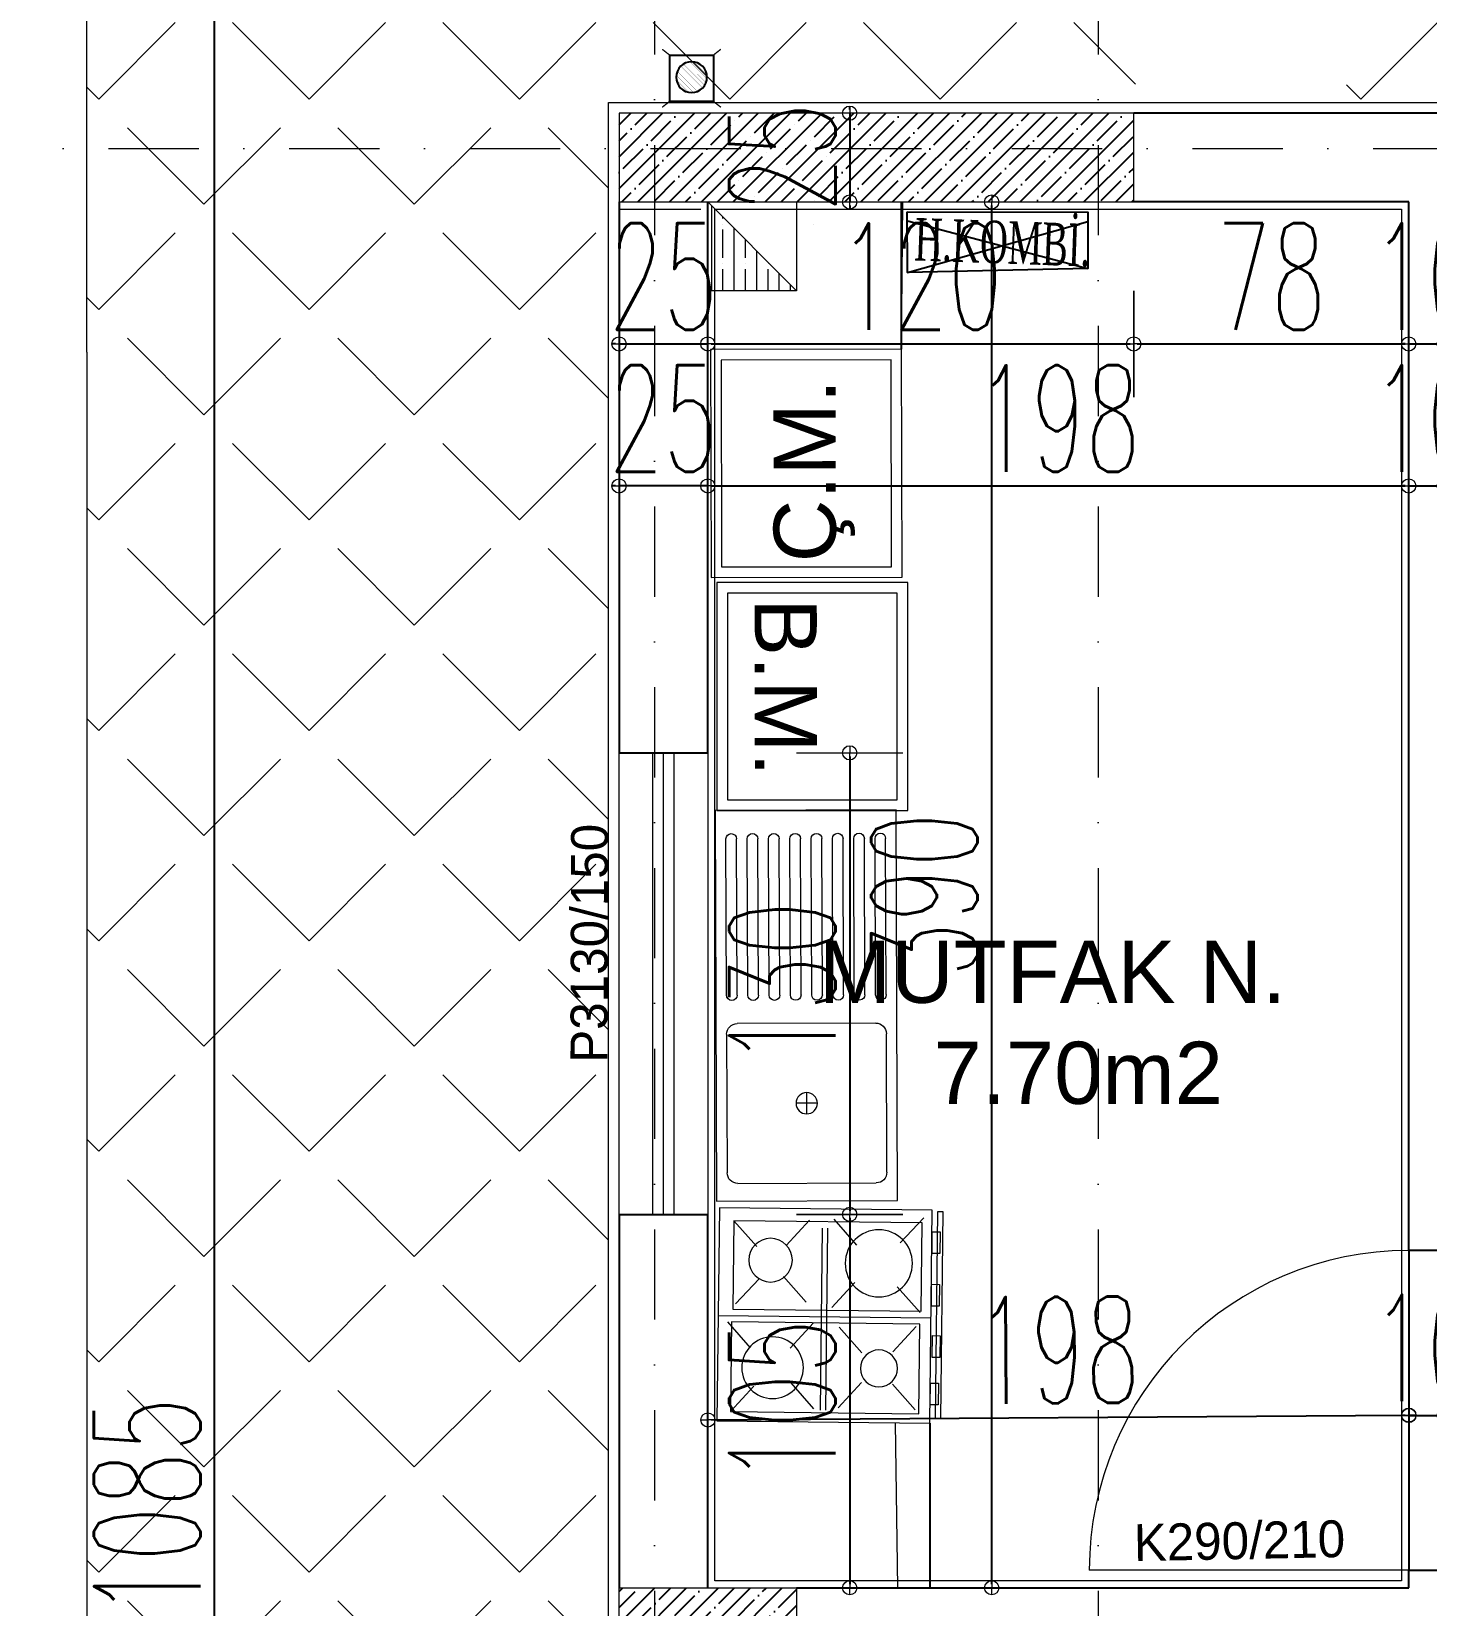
# Model space of a CAD drawing. Header units: millimetres. Extents: x -16104 to 67872, y -88009 to 12107.
# Drawn here: x 7224 to 7617.1, y 11004.7 to 11448 of the extents above; entities that cross this region are included whole.
import ezdxf

# ---------------------------------------------------------------- set-up
doc = ezdxf.new("R2010")
doc.units = ezdxf.units.MM
doc.linetypes.add('DASHDOTX2', pattern=[50.8, 25.4, -12.7, 0, -12.7])
doc.layers.get('0').update_dxf_attribs({"color": 241})
for name, color, linetype, lineweight in [('akslar', 144, 'Continuous', 20), ('baca', 46, 'Continuous', 5), ('balkon', 6, 'Continuous', 5), ('duvar', 123, 'Continuous', 25), ('emsal&kolon', 1, 'Continuous', 5), ('kapı', 3, 'Continuous', 5), ('OLCU', 54, 'Continuous', 13), ('PASEMCON', 2, 'Continuous', 9), ('pencere', 5, 'Continuous', 5), ('POZ', 36, 'Continuous', 18), ('SıVA', 40, 'Continuous', 9), ('tefriş', 30, 'Continuous', 5), ('ÖLÇÜ', 252, 'Continuous', 20)]:
    doc.layers.add(name, color=color, linetype=linetype, lineweight=lineweight)
doc.styles.add('DIM', font='Txttw.shx', dxfattribs={"width": 0.6})
doc.styles.add('DIN', font='times.ttf', dxfattribs={"width": 0.6})
doc.styles.add('M2', font='stylu.ttf', dxfattribs={"height": 10})
doc.dimstyles.new('50', dxfattribs={"dimscale": 0, "dimtxt": 30, "dimasz": 1, "dimexe": 0, "dimexo": 2, "dimgap": 4, "dimtad": 1, "dimdec": 0, "dimzin": 0, "dimdsep": 46, "dimtxsty": 'DIM', "dimblk1": 'DOT', "dimblk2": 'DOT', "dimsah": 1, "dimcen": 1.5, "dimdle": 3, "dimse1": 1, "dimse2": 1, "dimclrd": 256, "dimclre": 9, "dimclrt": 256, "dimadec": 0, "dimazin": 0, "dimtfac": 0.24, "dimtdec": 0, "dimtix": 1, "dimtmove": 2, "dimatfit": 3, "dimldrblk": 'DOT', "dimfxl": 0, "dimtolj": 1, "dimtzin": 15, "dimarcsym": 0})
pattern_1 = [(45, (-4e-12, 0), (-4.490128, 4.490128), []), (45, (4.49, 0), (-4.490128, 4.490128), [7.9375, -1.5875, 0, -1.5875])]

# ---------------------------------------------------------------- blocks, each defined once
blk = doc.blocks.new('ocak')
at = {"layer": 'tefriş', "linetype": 'Continuous'}
for p, q in [((16296.72, -4660.22), (16356.72, -4660.22)), ((16296.72, -4720.22), (16296.72, -4660.22)), ((16327.06, -4660.22), (16327.06, -4720.22)), ((16336.03, -4669.44), (16328.83, -4662.97)), ((16356.72, -4660.22), (16356.72, -4720.22)), ((16300.32, -4664.37), (16325.23, -4664.37)), ((16300.32, -4717.41), (16300.32, -4664.37)), ((16307.53, -4670.9), (16300.32, -4664.37)), ((16316.56, -4671.64), (16323.76, -4665.1)), ((16325.23, -4664.37), (16325.23, -4717.41)), ((16328.83, -4664.01), (16354.1, -4664.01)), ((16328.83, -4717.05), (16328.83, -4664.01)), ((16346.89, -4670.54), (16354.1, -4664.01)), ((16354.1, -4664.01), (16354.1, -4717.05)), ((16299.96, -4685.67), (16307.16, -4679.2)), ((16323.03, -4685), (16315.83, -4678.47)), ((16328.83, -4687.14), (16336.03, -4680.61)), ((16353, -4687.5), (16345.8, -4680.97)), ((16302.09, -4689.27), (16353.36, -4689.27)), ((16306.79, -4699.04), (16299.59, -4692.57)), ((16302.09, -4690.74), (16353.36, -4690.74)), ((16317.29, -4698.67), (16324.49, -4692.2)), ((16337.13, -4700.87), (16329.93, -4694.34)), ((16345.43, -4700.87), (16352.69, -4694.34)), ((16298.86, -4717.84), (16306.06, -4711.31)), ((16325.59, -4717.11), (16318.39, -4710.58)), ((16329.56, -4716.01), (16336.76, -4709.54)), ((16353, -4716.01), (16345.8, -4709.54)), ((16356.72, -4720.22), (16296.72, -4720.22)), ((16325.23, -4717.41), (16300.32, -4717.41)), ((16308.93, -4720.28), (16302.83, -4720.28)), ((16302.83, -4720.28), (16302.83, -4722.48)), ((16308.93, -4722.48), (16308.93, -4720.28)), ((16317.6, -4720.28), (16317.6, -4722.48)), ((16323.76, -4720.28), (16317.6, -4720.28)), ((16323.76, -4722.48), (16323.76, -4720.28)), ((16354.1, -4717.05), (16328.83, -4717.05)), ((16338.17, -4720.65), (16332.06, -4720.65)), ((16332.06, -4720.65), (16332.06, -4722.84)), ((16338.17, -4722.84), (16338.17, -4720.65)), ((16345.43, -4720.28), (16345.43, -4722.48)), ((16351.53, -4720.28), (16345.43, -4720.28)), ((16351.53, -4722.48), (16351.53, -4720.28)), ((16297.03, -4721.75), (16297.03, -4723.21)), ((16355.5, -4721.75), (16297.03, -4721.75)), ((16297.03, -4723.21), (16355.5, -4723.21)), ((16302.83, -4722.48), (16308.93, -4722.48)), ((16317.6, -4722.48), (16323.76, -4722.48)), ((16332.06, -4722.84), (16338.17, -4722.84)), ((16345.43, -4722.48), (16351.53, -4722.48)), ((16355.5, -4723.21), (16355.5, -4721.75))]:
    blk.add_line(p, q, dxfattribs=at).dxf.unprotected_set("ltscale", 0)
for centre, radius in [((16341.58, -4675.72), 8.68), ((16311.31, -4674.81), 6.15), ((16311.86, -4705.33), 9.47), ((16341.46, -4705.69), 5.22)]:
    blk.add_circle(centre, radius, dxfattribs=at).dxf.unprotected_set("ltscale", 0)
blk = doc.blocks.new('öu')
at = {"layer": 'tefriş'}
for points in [[(2090.97, -468.94), (2090.97, -404.72), (2037.16, -404.72), (2037.16, -468.94)], [(2087.97, -465.94), (2087.97, -407.72), (2040.16, -407.72), (2040.16, -465.94)]]:
    blk.add_lwpolyline(points, close=True, dxfattribs=at)
at = {"layer": 'tefriş', "insert": (2047.87, -459.36), "char_height": 17.5, "width": 1076.8413, "attachment_point": 9, "rotation": 270}
blk.add_mtext('{\\fArial|b0|i0|c162|p34;B.M.}', dxfattribs=at)
blk = doc.blocks.new('nb')
at = {"layer": 'tefriş'}
for points in [[(2093.6, -356.31), (2093.6, -292.09), (2039.78, -292.09), (2039.78, -356.31)], [(2090.6, -353.31), (2090.6, -295.09), (2042.78, -295.09), (2042.78, -353.31)]]:
    blk.add_lwpolyline(points, close=True, dxfattribs=at)
at = {"layer": 'tefriş', "insert": (2053.03, -347.96), "char_height": 17.5, "width": 1076.8413, "attachment_point": 9, "rotation": 270}
blk.add_mtext('{\\fArial|b0|i0|c162|p34;Ç.M.}', dxfattribs=at)
blk = doc.blocks.new('new block')
at = {"layer": 'tefriş'}
for p, q in [((1269.85, 5670.26), (1379.85, 5670.26)), ((1269.85, 5619.26), (1269.85, 5670.26)), ((1379.85, 5670.26), (1379.85, 5619.26)), ((1277.85, 5667.26), (1316.85, 5667.26)), ((1327.85, 5667.26), (1371.85, 5667.26)), ((1274.85, 5625.26), (1274.85, 5664.26)), ((1319.85, 5664.26), (1319.85, 5625.26)), ((1327.85, 5664.26), (1371.85, 5664.26)), ((1327.85, 5661.26), (1371.85, 5661.26)), ((1327.85, 5658.26), (1371.85, 5658.26)), ((1327.85, 5655.26), (1371.85, 5655.26)), ((1327.85, 5652.26), (1371.85, 5652.26)), ((1327.85, 5649.26), (1371.85, 5649.26)), ((1294.35, 5644.76), (1300.35, 5644.76)), ((1297.35, 5647.76), (1297.35, 5641.76)), ((1327.85, 5646.26), (1371.85, 5646.26)), ((1327.85, 5643.26), (1371.85, 5643.26)), ((1327.85, 5640.26), (1371.85, 5640.26)), ((1327.85, 5637.26), (1371.85, 5637.26)), ((1327.85, 5634.26), (1371.85, 5634.26)), ((1327.85, 5631.26), (1371.85, 5631.26)), ((1327.85, 5628.26), (1371.85, 5628.26)), ((1316.85, 5622.26), (1277.85, 5622.26)), ((1327.85, 5625.26), (1371.85, 5625.26)), ((1327.85, 5622.26), (1371.85, 5622.26)), ((1379.85, 5619.26), (1269.85, 5619.26))]:
    blk.add_line(p, q, dxfattribs=at)
blk.add_circle((1297.35, 5644.76), 3, dxfattribs=at)
for centre, radius, start, end in [((1277.85, 5664.26), 3, 90, 180), ((1316.85, 5664.26), 3, 0, 90), ((1327.85, 5665.76), 1.5, 90, 270), ((1371.85, 5665.76), 1.5, 270, 90), ((1327.85, 5659.76), 1.5, 90, 270), ((1371.85, 5659.76), 1.5, 270, 90), ((1327.85, 5653.76), 1.5, 90, 270), ((1371.85, 5653.76), 1.5, 270, 90), ((1327.85, 5647.76), 1.5, 90, 270), ((1371.85, 5647.76), 1.5, 270, 90), ((1327.85, 5641.76), 1.5, 90, 270), ((1371.85, 5641.76), 1.5, 270, 90), ((1327.85, 5635.76), 1.5, 90, 270), ((1371.85, 5635.76), 1.5, 270, 90), ((1327.85, 5629.76), 1.5, 90, 270), ((1371.85, 5629.76), 1.5, 270, 90), ((1277.85, 5625.26), 3, 180, 270), ((1316.85, 5625.26), 3, 270, 0), ((1327.85, 5623.76), 1.5, 90, 270), ((1371.85, 5623.76), 1.5, 270, 90)]:
    blk.add_arc(centre, radius, start, end, dxfattribs=at)
blk = doc.blocks.new('DOT')
for p, q in [((0, 15), (0, -15)), ((-2, 0), (0, 0)), ((2, 0), (0, 0))]:
    blk.add_line(p, q)
blk.add_circle((0, 0), 2)
blk = doc.blocks.new('*D3863')
at = {"layer": 'Defpoints', "color": 0, "transparency": 16777216}
for p in [(7389.6, 11360.04), (7414.6, 11360.05), (7414.6, 11360.04)]:
    blk.add_point(p, dxfattribs=at)
at = {"layer": 'OLCU', "lineweight": -2, "transparency": 16777216}
for p, q in [((7388.6, 11360.05), (7387.6, 11360.05)), ((7389.6, 11360.05), (7414.6, 11360.05)), ((7415.6, 11360.05), (7416.6, 11360.05))]:
    blk.add_line(p, q, dxfattribs=at)
blk.add_blockref('DOT', (7389.6, 11360.05), dxfattribs=at)
at = {"layer": 'OLCU', "lineweight": -2, "transparency": 16777216, "rotation": 180}
blk.add_blockref('DOT', (7414.6, 11360.05), dxfattribs=at)
at = {"layer": 'OLCU', "transparency": 16777216, "insert": (7402.1, 11379.05), "char_height": 30, "attachment_point": 5, "style": 'DIM'}
blk.add_mtext('\\A1;25', dxfattribs=at)
blk = doc.blocks.new('*D3919')
at = {"layer": 'Defpoints', "color": 0, "transparency": 16777216}
for p in [(7414.6, 11400.04), (7534.6, 11400.04), (7534.6, 11360.04)]:
    blk.add_point(p, dxfattribs=at)
at = {"layer": 'OLCU', "lineweight": -2, "transparency": 16777216}
blk.add_line((7415.6, 11360.04), (7533.6, 11360.04), dxfattribs=at)
at = {"layer": 'OLCU', "lineweight": -2, "transparency": 16777216, "rotation": 180}
blk.add_blockref('DOT', (7414.6, 11360.04), dxfattribs=at)
at = {"layer": 'OLCU', "lineweight": -2, "transparency": 16777216}
blk.add_blockref('DOT', (7534.6, 11360.04), dxfattribs=at)
at = {"layer": 'OLCU', "transparency": 16777216, "insert": (7474.6, 11379.04), "char_height": 30, "attachment_point": 5, "style": 'DIM'}
blk.add_mtext('\\A1;120', dxfattribs=at)
blk = doc.blocks.new('*D3864')
at = {"layer": 'Defpoints', "color": 0, "transparency": 16777216}
for p in [(7534.6, 11400.04), (7612.1, 11400.04), (7612.1, 11360.04)]:
    blk.add_point(p, dxfattribs=at)
at = {"layer": 'OLCU', "lineweight": -2, "transparency": 16777216}
blk.add_line((7535.6, 11360.04), (7611.1, 11360.04), dxfattribs=at)
at = {"layer": 'OLCU', "lineweight": -2, "transparency": 16777216, "rotation": 180}
blk.add_blockref('DOT', (7534.6, 11360.04), dxfattribs=at)
at = {"layer": 'OLCU', "lineweight": -2, "transparency": 16777216}
blk.add_blockref('DOT', (7612.1, 11360.04), dxfattribs=at)
at = {"layer": 'OLCU', "transparency": 16777216, "insert": (7573.35, 11379.04), "char_height": 30, "attachment_point": 5, "style": 'DIM'}
blk.add_mtext('\\A1;78', dxfattribs=at)
blk = doc.blocks.new('*D3920')
at = {"layer": 'Defpoints', "color": 0, "transparency": 16777216}
for p in [(7612.1, 11400.04), (7622.1, 11400.04), (7622.1, 11360.04)]:
    blk.add_point(p, dxfattribs=at)
at = {"layer": 'OLCU', "lineweight": -2, "transparency": 16777216}
for p, q in [((7611.1, 11360.04), (7610.1, 11360.04)), ((7612.1, 11360.04), (7622.1, 11360.04)), ((7623.1, 11360.04), (7624.1, 11360.04))]:
    blk.add_line(p, q, dxfattribs=at)
blk.add_blockref('DOT', (7612.1, 11360.04), dxfattribs=at)
at = {"layer": 'OLCU', "lineweight": -2, "transparency": 16777216, "rotation": 180}
blk.add_blockref('DOT', (7622.1, 11360.04), dxfattribs=at)
at = {"layer": 'OLCU', "transparency": 16777216, "insert": (7617.1, 11379.04), "char_height": 30, "attachment_point": 5, "style": 'DIM'}
blk.add_mtext('\\A1;10', dxfattribs=at)
blk = doc.blocks.new('*D3865')
at = {"layer": 'Defpoints', "color": 0, "transparency": 16777216}
for p in [(7414.6, 11320.04), (7612.1, 11320.04), (7612.1, 11320.04)]:
    blk.add_point(p, dxfattribs=at)
at = {"layer": 'OLCU', "lineweight": -2, "transparency": 16777216}
blk.add_line((7415.6, 11320.04), (7611.1, 11320.04), dxfattribs=at)
at = {"layer": 'OLCU', "lineweight": -2, "transparency": 16777216, "rotation": 180}
blk.add_blockref('DOT', (7414.6, 11320.04), dxfattribs=at)
at = {"layer": 'OLCU', "lineweight": -2, "transparency": 16777216}
blk.add_blockref('DOT', (7612.1, 11320.04), dxfattribs=at)
at = {"layer": 'OLCU', "transparency": 16777216, "insert": (7513.35, 11339.04), "char_height": 30, "attachment_point": 5, "style": 'DIM'}
blk.add_mtext('\\A1;198', dxfattribs=at)
blk = doc.blocks.new('*D3928')
at = {"layer": 'Defpoints', "color": 0, "transparency": 16777216}
for p in [(7454.6, 11425.04), (7454.6, 11400.04), (7454.6, 11400.04)]:
    blk.add_point(p, dxfattribs=at)
at = {"layer": 'OLCU', "lineweight": -2, "transparency": 16777216}
for p, q in [((7454.6, 11426.04), (7454.6, 11427.04)), ((7454.6, 11425.04), (7454.6, 11400.04)), ((7454.6, 11399.04), (7454.6, 11398.04))]:
    blk.add_line(p, q, dxfattribs=at)
for p, rotation in [((7454.6, 11425.04), 270), ((7454.6, 11400.04), 90)]:
    blk.add_blockref('DOT', p, dxfattribs=dict(at, rotation=rotation))
at = {"layer": 'OLCU', "transparency": 16777216, "insert": (7435.6, 11412.54), "char_height": 30, "attachment_point": 5, "rotation": 90, "style": 'DIM'}
blk.add_mtext('\\A1;25', dxfattribs=at)
blk = doc.blocks.new('*D3929')
at = {"layer": 'Defpoints', "color": 0, "transparency": 16777216}
for p in [(7414.6, 11244.89), (7414.6, 11114.89), (7454.6, 11114.89)]:
    blk.add_point(p, dxfattribs=at)
at = {"layer": 'OLCU', "lineweight": -2, "transparency": 16777216}
blk.add_line((7454.6, 11243.89), (7454.6, 11115.89), dxfattribs=at)
for p, rotation in [((7454.6, 11244.89), 90), ((7454.6, 11114.89), 270)]:
    blk.add_blockref('DOT', p, dxfattribs=dict(at, rotation=rotation))
at = {"layer": 'OLCU', "transparency": 16777216, "insert": (7435.6, 11179.89), "char_height": 30, "attachment_point": 5, "rotation": 90, "style": 'DIM'}
blk.add_mtext('\\A1;130', dxfattribs=at)
blk = doc.blocks.new('*D3930')
at = {"layer": 'Defpoints', "color": 0, "transparency": 16777216}
for p in [(7414.6, 11114.89), (7414.6, 11009.73), (7454.6, 11009.73)]:
    blk.add_point(p, dxfattribs=at)
at = {"layer": 'OLCU', "lineweight": -2, "transparency": 16777216}
blk.add_line((7454.6, 11113.89), (7454.6, 11010.73), dxfattribs=at)
for p, rotation in [((7454.6, 11114.89), 90), ((7454.6, 11009.73), 270)]:
    blk.add_blockref('DOT', p, dxfattribs=dict(at, rotation=rotation))
at = {"layer": 'OLCU', "transparency": 16777216, "insert": (7435.6, 11062.31), "char_height": 30, "attachment_point": 5, "rotation": 90, "style": 'DIM'}
blk.add_mtext('\\A1;105', dxfattribs=at)
blk = doc.blocks.new('*D3868')
at = {"layer": 'Defpoints', "color": 0, "transparency": 16777216}
for p in [(7494.6, 11400.04), (7494.6, 11400.04), (7494.6, 11009.73)]:
    blk.add_point(p, dxfattribs=at)
at = {"layer": 'OLCU', "lineweight": -2, "transparency": 16777216}
blk.add_line((7494.6, 11010.73), (7494.6, 11399.04), dxfattribs=at)
for p, rotation in [((7494.6, 11400.04), 90), ((7494.6, 11009.73), 270)]:
    blk.add_blockref('DOT', p, dxfattribs=dict(at, rotation=rotation))
at = {"layer": 'OLCU', "transparency": 16777216, "insert": (7475.6, 11204.89), "char_height": 30, "attachment_point": 5, "rotation": 90, "style": 'DIM'}
blk.add_mtext('\\A1;390', dxfattribs=at)
blk = doc.blocks.new('*D3718')
at = {"layer": 'Defpoints', "color": 0, "transparency": 16777216}
for p in [(7389.6, 11320.04), (7389.6, 11320.04), (7414.6, 11320.04)]:
    blk.add_point(p, dxfattribs=at)
at = {"layer": 'OLCU', "lineweight": -2, "transparency": 16777216}
for p, q in [((7388.6, 11320.04), (7387.6, 11320.04)), ((7414.6, 11320.04), (7389.6, 11320.04)), ((7415.6, 11320.04), (7416.6, 11320.04))]:
    blk.add_line(p, q, dxfattribs=at)
blk.add_blockref('DOT', (7389.6, 11320.04), dxfattribs=at)
at = {"layer": 'OLCU', "lineweight": -2, "transparency": 16777216, "rotation": 180}
blk.add_blockref('DOT', (7414.6, 11320.04), dxfattribs=at)
at = {"layer": 'OLCU', "transparency": 16777216, "insert": (7402.1, 11339.04), "char_height": 30, "attachment_point": 5, "style": 'DIM'}
blk.add_mtext('\\A1;25', dxfattribs=at)
blk = doc.blocks.new('*D3840')
at = {"layer": 'Defpoints', "color": 0, "transparency": 16777216}
for p in [(7414.6, 11062.31), (7612.1, 11063.67), (7612.13, 11058.36)]:
    blk.add_point(p, dxfattribs=at)
at = {"layer": 'OLCU', "lineweight": -2, "transparency": 16777216}
blk.add_line((7415.63, 11057.01), (7611.13, 11058.36), dxfattribs=at)
for p, rotation in [((7414.63, 11057), 180.3957651677871), ((7612.13, 11058.36), 0.3957651677870686)]:
    blk.add_blockref('DOT', p, dxfattribs=dict(at, rotation=rotation))
at = {"layer": 'OLCU', "transparency": 16777216, "insert": (7513.25, 11076.68), "char_height": 30, "attachment_point": 5, "rotation": 0.3958, "style": 'DIM'}
blk.add_mtext('\\A1;198', dxfattribs=at)
blk = doc.blocks.new('*D3904')
at = {"layer": 'Defpoints', "color": 0, "transparency": 16777216}
for p in [(7239.6, 11575.04), (7275.64, 11575.04), (7239.6, 10490.04)]:
    blk.add_point(p, dxfattribs=at)
at = {"layer": 'OLCU', "lineweight": -2, "transparency": 16777216}
blk.add_line((7275.64, 10491.04), (7275.64, 11574.04), dxfattribs=at)
for p, rotation in [((7275.64, 11575.04), 90), ((7275.64, 10490.04), 270)]:
    blk.add_blockref('DOT', p, dxfattribs=dict(at, rotation=rotation))
at = {"layer": 'OLCU', "transparency": 16777216, "insert": (7256.64, 11032.54), "char_height": 30, "attachment_point": 5, "rotation": 90, "style": 'DIM'}
blk.add_mtext('\\A1;1085', dxfattribs=at)
blk = doc.blocks.new('A$C412C2498')
at = {"color": 5, "const_width": 0.6}
for points in [[(3.64, 24.29), (0.19, 27)], [(23.8, 24.29), (27.26, 27)], [(3.64, 2.95), (0.19, 0.24)], [(23.8, 2.95), (27.26, 0.24)]]:
    blk.add_lwpolyline(points, dxfattribs=at)
at = {"color": 5}
blk.add_lwpolyline([(23.8, 24.29), (3.64, 24.29), (3.64, 2.95), (23.8, 2.95)], close=True, dxfattribs=at)
at = {"const_width": 0.1}
for points in [[(6.68, 12.23), (14.63, 20.17)], [(6.76, 14.48), (12.37, 20.1)], [(7.15, 10.44), (16.41, 19.71)], [(7.89, 9.07), (17.79, 18.97)], [(8.8, 8), (18.86, 18.06)], [(9.96, 7.09), (19.77, 16.9)], [(11.26, 6.45), (20.41, 15.6)], [(13.03, 6.04), (20.82, 13.83)], [(14.77, 6.07), (20.78, 12.09)], [(17.41, 7.02), (19.84, 9.45)]]:
    blk.add_lwpolyline(points, dxfattribs=at)
blk.add_circle((13.74, 13.11), 7.12)
blk = doc.blocks.new('A$C5E2C1EC0')
at = {"xscale": 0.6105719971092185, "yscale": 0.6105719971092185, "zscale": 0.6105719971092185}
blk.add_blockref('A$C412C2498', (0, 0), dxfattribs=at)
blk = doc.blocks.new('ae')
at = {"layer": 'duvar'}
for p, q in [((75774.14, -20966.63), (75824.26, -20949.94)), ((75773.51, -20952.17), (75824.86, -20963.16))]:
    blk.add_line(p, q, dxfattribs=at)
blk.add_lwpolyline([(75773.26, -20949.63), (75824.12, -20947.34), (75824.86, -20963.16), (75774.14, -20966.63)], close=True, dxfattribs=at)
at = {"layer": 'PASEMCON', "color": 7, "style": 'DIN', "width": 0.6}
blk.add_text('H.KOMBİ.', height=12.004, rotation=0.6644, dxfattribs=at).set_placement((75775.83, -20963.19))
blk = doc.blocks.new('*D3995')
at = {"layer": 'Defpoints', "color": 0, "transparency": 16777216}
for p in [(7612.13, 11058.36), (7622.1, 11058.25), (7622.1, 11058.25)]:
    blk.add_point(p, dxfattribs=at)
at = {"layer": 'OLCU', "lineweight": -2, "transparency": 16777216}
for p, q in [((7611.13, 11058.25), (7610.13, 11058.25)), ((7612.13, 11058.25), (7622.1, 11058.25)), ((7623.1, 11058.25), (7624.1, 11058.25))]:
    blk.add_line(p, q, dxfattribs=at)
blk.add_blockref('DOT', (7612.13, 11058.25), dxfattribs=at)
at = {"layer": 'OLCU', "lineweight": -2, "transparency": 16777216, "rotation": 180}
blk.add_blockref('DOT', (7622.1, 11058.25), dxfattribs=at)
at = {"layer": 'OLCU', "transparency": 16777216, "insert": (7617.11, 11077.25), "char_height": 30, "attachment_point": 5, "style": 'DIM'}
blk.add_mtext('\\A1;10', dxfattribs=at)
blk = doc.blocks.new('*D3996')
at = {"layer": 'Defpoints', "color": 0, "transparency": 16777216}
for p in [(7612.1, 11320.04), (7622.1, 11320.04), (7622.1, 11320.04)]:
    blk.add_point(p, dxfattribs=at)
at = {"layer": 'OLCU', "lineweight": -2, "transparency": 16777216}
for p, q in [((7611.1, 11320.04), (7610.1, 11320.04)), ((7612.1, 11320.04), (7622.1, 11320.04)), ((7623.1, 11320.04), (7624.1, 11320.04))]:
    blk.add_line(p, q, dxfattribs=at)
blk.add_blockref('DOT', (7612.1, 11320.04), dxfattribs=at)
at = {"layer": 'OLCU', "lineweight": -2, "transparency": 16777216, "rotation": 180}
blk.add_blockref('DOT', (7622.1, 11320.04), dxfattribs=at)
at = {"layer": 'OLCU', "transparency": 16777216, "insert": (7617.1, 11339.04), "char_height": 30, "attachment_point": 5, "style": 'DIM'}
blk.add_mtext('\\A1;10', dxfattribs=at)

msp = doc.modelspace()

# ---------------------------------------------------------------- hatches: boundary and pattern name
h = msp.add_hatch()
h.set_pattern_fill('ANSI35,_O', color=256)
h.set_pattern_definition(pattern_1)
h.paths.add_polyline_path([(7399.58, 11425.04), (7389.6, 11425.04), (7389.6, 11415.04), (7399.58, 11415.04)])
h.paths.add_polyline_path([(7399.58, 11415.04), (7389.6, 11415.04), (7389.6, 11400.04), (7399.58, 11400.04)])
h.paths.add_polyline_path([(7524.6, 11415.04), (7399.58, 11415.04), (7399.58, 11400.04), (7524.6, 11400.04)])
h.paths.add_polyline_path([(7524.6, 11425.04), (7399.58, 11425.04), (7399.58, 11415.04), (7524.6, 11415.04)])
h.paths.add_polyline_path([(7534.6, 11415.04), (7524.6, 11415.04), (7524.6, 11400.04), (7534.6, 11400.04)])
h.paths.add_polyline_path([(7534.6, 11425.04), (7524.6, 11425.04), (7524.6, 11415.04), (7534.6, 11415.04)])
h.paths.add_polyline_path([(7413.1, 11390.47), (7413.1, 11434.62), (7458.1, 11434.62), (7458.1, 11390.47)], flags=9)
h = msp.add_hatch()
h.set_pattern_fill('ANSI35,_O', color=256)
h.set_pattern_definition(pattern_1)
h.paths.add_polyline_path([(7399.58, 11009.73), (7389.6, 11009.73), (7389.6, 10999.73), (7399.58, 10999.73)])
h.paths.add_polyline_path([(7439.6, 11009.73), (7399.58, 11009.73), (7399.58, 10999.73), (7439.6, 10999.73)])
h.paths.add_polyline_path([(7399.58, 10989.73), (7389.6, 10989.73), (7389.6, 10984.73), (7399.58, 10984.73)])
h.paths.add_polyline_path([(7399.58, 10999.73), (7389.6, 10999.73), (7389.6, 10989.73), (7399.58, 10989.73)])
h.paths.add_polyline_path([(7439.6, 10999.73), (7399.58, 10999.73), (7399.58, 10989.73), (7439.6, 10989.73)])
h.paths.add_polyline_path([(7439.6, 10989.73), (7399.58, 10989.73), (7399.58, 10984.73), (7439.6, 10984.73)])
at = {"layer": 'ÖLÇÜ'}
h = msp.add_hatch(dxfattribs=at)
h.set_pattern_fill('ANGLE,_O', color=256, scale=6, angle=45)
h.set_pattern_definition([(45, (-3603.393, 17059.605), (-29.63485, 29.63485), [30.48, -11.43]), (135, (-3603.393, 17059.605), (-29.63485, -29.63485), [30.48, -11.43])])
h.paths.add_polyline_path([(7849.6, 11575.04), (7524.6, 11575.04), (7524.6, 11428.04), (7534.67, 11428.04, -0.399638), (7594.6, 11485.04), (7594.6, 11428.04), (7849.6, 11428.04)])
h.paths.add_polyline_path([(7524.6, 11575.04), (7399.58, 11575.04), (7399.58, 11428.04), (7524.6, 11428.04)])
h.paths.add_polyline_path([(7399.58, 11575.04), (7239.6, 11575.04), (7239.6, 11415.04), (7386.6, 11415.04), (7386.6, 11428.04), (7399.58, 11428.04)])
h.paths.add_polyline_path([(7386.6, 11415.04), (7239.6, 11415.04), (7239.6, 11357.73), (7239.6, 10999.73), (7386.6, 10999.73)])
h.paths.add_polyline_path([(7386.6, 10999.73), (7239.6, 10999.73), (7239.6, 10959.73), (7386.6, 10959.73)])
h.paths.add_polyline_path([(7386.6, 10959.73), (7239.6, 10959.73), (7239.6, 10780.04), (7386.6, 10780.04)])
h.paths.add_polyline_path([(7386.6, 10780.04), (7239.6, 10780.04), (7239.6, 10589.37), (7349.66, 10589.37, -0.121877), (7386.6, 10599.99)])
h.paths.add_polyline_path([(7349.66, 10589.37), (7239.6, 10589.37), (7239.6, 10500.04), (7386.6, 10500.04), (7386.6, 10520.04), (7309.6, 10520.04, -0.268211)])
h.paths.add_polyline_path([(7386.6, 10500.04), (7239.6, 10500.04), (7239.6, 10490.04), (7386.6, 10490.04)])
h.paths.add_polyline_path([(7298.74, 11478.27), (7386.75, 11478.27), (7386.75, 11448.48), (7298.74, 11448.48)], flags=24)
h.paths.add_polyline_path([(7293.5, 11510.21), (7381.9, 11510.21), (7381.9, 11483.36), (7293.5, 11483.36)], flags=24)
h.paths.add_polyline_path([(7234.14, 10995.04), (7234.14, 11070.04), (7279.14, 11070.04), (7279.14, 10995.04)], flags=9)
h.paths.add_polyline_path([(7390.63, 11154.61), (7390.89, 11245.1), (7373.12, 11245.16), (7372.86, 11154.66)], flags=9)
h.paths.add_polyline_path([(7389.65, 10798.94), (7389.91, 10889.44), (7372.14, 10889.49), (7371.88, 10799)], flags=9)
h.paths.add_polyline_path([(7285.67, 10596.54), (7343.52, 10596.54), (7343.52, 10551.54), (7285.67, 10551.54)], flags=9)

# ---------------------------------------------------------------- linework, layer by layer
for p, q in [((7469.22, 11358.53), (7469.22, 11400.04)), ((7612.1, 11104.73), (7612.1, 11014.73)), ((7477.18, 11056.08), (7477.18, 11009.73))]:
    msp.add_line(p, q)
at = {"layer": 'akslar', "linetype": 'DASHDOTX2'}
for p, q in [((7399.58, 11925.04), (7399.58, 9115.54)), ((7399.58, 11925.04), (7399.58, 9115.54)), ((7524.6, 11925.04), (7524.6, 9115.54)), ((6889.48, 11415.04), (9939.48, 11415.04))]:
    msp.add_line(p, q, dxfattribs=at)
at = {"layer": 'baca'}
msp.add_lwpolyline([(7414.6, 11400.04), (7439.6, 11400.04), (7439.6, 11375.04), (7414.6, 11375.04), (7414.6, 11400.04), (7439.6, 11375.04)], dxfattribs=at)
at = {"layer": 'balkon'}
for q in [(7239.6, 11575.04), (7239.6, 10490.04)]:
    msp.add_line((7239.6, 11357.73), q, dxfattribs=at)
at = {"layer": 'duvar'}
for p, q in [((7509.6, 11425.04), (7509.6, 11425.04)), ((7594.6, 11425.04), (7534.6, 11425.04)), ((7622.1, 11425.04), (7594.6, 11425.04)), ((7389.6, 11400.04), (7389.6, 11244.89)), ((7414.6, 11244.89), (7414.6, 11400.04)), ((7612.1, 11400.04), (7534.6, 11400.04)), ((7612.1, 11400.04), (7599.6, 11400.04)), ((7612.1, 11104.73), (7612.1, 11400.04)), ((7389.6, 11244.89), (7414.6, 11244.89)), ((7389.6, 11114.89), (7389.6, 11009.73)), ((7389.6, 11114.89), (7414.6, 11114.89)), ((7414.6, 11009.73), (7414.6, 11114.89)), ((7414.6, 11009.73), (7414.6, 11114.89)), ((7622.1, 11104.73), (7612.1, 11104.73)), ((7612.1, 11009.73), (7612.1, 11014.73)), ((7612.1, 11014.73), (7622.1, 11014.73)), ((7439.6, 11009.73), (7584.6, 11009.73)), ((7439.6, 11009.73), (7612.1, 11009.73)), ((7599.6, 11009.73), (7612.1, 11009.73))]:
    msp.add_line(p, q, dxfattribs=at)
at = {"layer": 'emsal&kolon'}
for points in [[(7389.6, 11425.04), (7389.6, 11400.04), (7534.6, 11400.04), (7534.6, 11425.04), (7389.6, 11425.04)], [(7389.6, 10984.73), (7389.6, 11009.73), (7439.6, 11009.73), (7439.6, 10984.73), (7389.6, 10984.73)]]:
    msp.add_lwpolyline(points, dxfattribs=at)
at = {"layer": 'kapı'}
msp.add_line((7612.1, 11014.73), (7522.1, 11014.73), dxfattribs=at)
msp.add_arc((7612.1, 11014.73), 90, 90, 180, dxfattribs=at)
at = {"layer": 'pencere'}
for p, q in [((7389.6, 11114.89), (7389.6, 11244.89)), ((7399.1, 11114.89), (7399.1, 11244.89)), ((7402.1, 11114.89), (7402.1, 11244.89)), ((7405.1, 11114.89), (7405.1, 11244.89)), ((7414.6, 11244.89), (7414.6, 11114.89))]:
    msp.add_line(p, q, dxfattribs=at)
at = {"layer": 'SıVA'}
for p, q in [((7469.22, 11358.53), (7469.6, 11400.04)), ((7467.38, 11056.19), (7468.08, 11009.73))]:
    msp.add_line(p, q, dxfattribs=at)
for points in [[(7386.6, 11428.04), (9442.6, 11428.04), (9442.6, 10487.04), (8809.6, 10487.04), (8809.6, 9848.54), (8844.6, 9848.54), (8844.6, 9612.54), (8018.6, 9612.54), (8018.6, 10343.04), (8186.6, 10343.04), (8186.6, 10487.04), (7386.6, 10487.04)], [(7416.6, 11398.04), (7610.1, 11398.04), (7610.1, 11011.73), (7416.6, 11011.73)]]:
    msp.add_lwpolyline(points, close=True, dxfattribs=at)
msp.add_lwpolyline([(7389.6, 11398.04), (7412.6, 11398.04)], dxfattribs=at)
at = {"layer": 'ÖLÇÜ'}
for p, q in [((7415.7, 11375.04), (7415.7, 11398.94)), ((7418.88, 11395.4), (7418.88, 11395.76)), ((7418.88, 11393.82), (7418.88, 11393.82)), ((7444.28, 11393.82), (7444.28, 11393.82)), ((7418.88, 11384.29), (7418.88, 11392.23)), ((7422.05, 11375.04), (7422.05, 11392.59)), ((7425.23, 11384.29), (7425.23, 11389.41)), ((7428.4, 11375.04), (7428.4, 11386.24)), ((7418.88, 11382.7), (7418.88, 11382.7)), ((7418.88, 11375.04), (7418.88, 11381.12)), ((7425.23, 11382.7), (7425.23, 11382.7)), ((7425.23, 11375.04), (7425.23, 11381.12)), ((7431.58, 11382.7), (7431.58, 11382.7)), ((7431.58, 11375.04), (7431.58, 11381.12)), ((7434.75, 11375.04), (7434.75, 11379.89)), ((7437.93, 11375.04), (7437.93, 11376.71))]:
    msp.add_line(p, q, dxfattribs=at)

# ---------------------------------------------------------------- block references
at = {"ltscale": 50, "xscale": -1, "rotation": 180}
msp.add_blockref('A$C5E2C1EC0', (7401.64, 11443.19), dxfattribs=at)
at = {"layer": 'pencere'}
for name, p, rotation in [('nb', (9509.62, 11005.79), 180.1001186238272), ('öu', (5379.63, 11695.94), 0.04527599344809122)]:
    msp.add_blockref(name, p, dxfattribs=dict(at, rotation=rotation))
at = {"layer": 'SıVA', "rotation": 357.3210937378566}
msp.add_blockref('ae', (-67240.54, 35865.5), dxfattribs=at)
at = {"layer": 'tefriş', "xscale": -1}
for name, p, rotation in [('new block', (1802.44, 9828.51), 270.2065065663407), ('ocak', (2940.52, 27464.66), 89.35803503109733)]:
    msp.add_blockref(name, p, dxfattribs=dict(at, rotation=rotation))

# ---------------------------------------------------------------- texts
at = {"layer": 'emsal&kolon', "char_height": 17.5, "width": 1076.8413}
for s, insert, attachment_point in [('{\\fArial|b0|i0|c162|p34;MUTFAK N.}', (7577.6, 11174.22), 9), ('{\\fArial|b0|i0|c162|p34;7.70m2}', (7478.22, 11145.77), 7)]:
    msp.add_mtext(s, dxfattribs=dict(at, insert=insert, attachment_point=attachment_point))
at = {"layer": 'POZ', "style": 'M2', "flags": 4}
for tag, p, rotation in [('P3130/150', (7386.31, 11157.59), 89.836), ('K290/210', (7534.74, 11017.21), 1.1392)]:
    msp.add_attdef(tag, p, 'K1 80/210', height=10.4, rotation=rotation, dxfattribs=at)

# ---------------------------------------------------------------- dimensions: what is measured, and where the dimension line sits
at = {"layer": 'OLCU'}
for base, p1, p2, picture, middle in [((7275.64, 11575.04), (7239.6, 10490.04), (7239.6, 11575.04), '*D3904', (7256.64, 11032.54)), ((7454.6, 11400.04), (7454.6, 11425.04), (7454.6, 11400.04), '*D3928', (7435.6, 11412.54)), ((7494.6, 11400.04), (7494.6, 11009.73), (7494.6, 11400.04), '*D3868', (7475.6, 11204.89)), ((7454.6, 11114.89), (7414.6, 11244.89), (7414.6, 11114.89), '*D3929', (7435.6, 11179.89)), ((7454.6, 11009.73), (7414.6, 11114.89), (7414.6, 11009.73), '*D3930', (7435.6, 11062.31))]:
    dim = msp.add_linear_dim(base=base, p1=p1, p2=p2, angle=90, dimstyle='50', override={"dimscale": 1}, dxfattribs=at)
    dim.commit()
    dim.dimension.update_dxf_attribs({"geometry": picture, "text_midpoint": middle})
for base, p1, p2, picture, middle in [((7414.6, 11360.05), (7389.6, 11360.04), (7414.6, 11360.04), '*D3863', (7402.1, 11379.05)), ((7534.6, 11360.04), (7414.6, 11400.04), (7534.6, 11400.04), '*D3919', (7474.6, 11379.04)), ((7612.0959038, 11360.04463968), (7534.5959038, 11400.04463968), (7612.0959038, 11400.04463968), '*D3864', (7573.3459038, 11379.04463968)), ((7622.1, 11360.04), (7612.1, 11400.04), (7622.1, 11400.04), '*D3920', (7617.1, 11379.04)), ((7612.0959038, 11320.04463968), (7414.5959038, 11320.04463968), (7612.0959038, 11320.04463968), '*D3865', (7513.3459038, 11339.04463968)), ((7622.1, 11320.04), (7612.1, 11320.04), (7622.1, 11320.04), '*D3996', (7617.1, 11339.04)), ((7622.1, 11058.25), (7612.13, 11058.36), (7622.1, 11058.25), '*D3995', (7617.11, 11077.25))]:
    dim = msp.add_linear_dim(base=base, p1=p1, p2=p2, dimstyle='50', override={"dimscale": 1}, dxfattribs=at)
    dim.commit()
    dim.dimension.update_dxf_attribs({"geometry": picture, "text_midpoint": middle})
for p1, p2, distance, picture, middle in [((7414.6, 11320.04), (7389.6, 11320.04), 0, '*D3718', (7402.1, 11339.04)), ((7414.6, 11062.31), (7612.1, 11063.67), -5.31, '*D3840', (7513.25, 11076.68))]:
    dim = msp.add_aligned_dim(p1=p1, p2=p2, distance=distance, dimstyle='50', override={"dimscale": 1}, dxfattribs=at)
    dim.commit()
    dim.dimension.update_dxf_attribs({"geometry": picture, "text_midpoint": middle})

doc.saveas('drawing.dxf')
